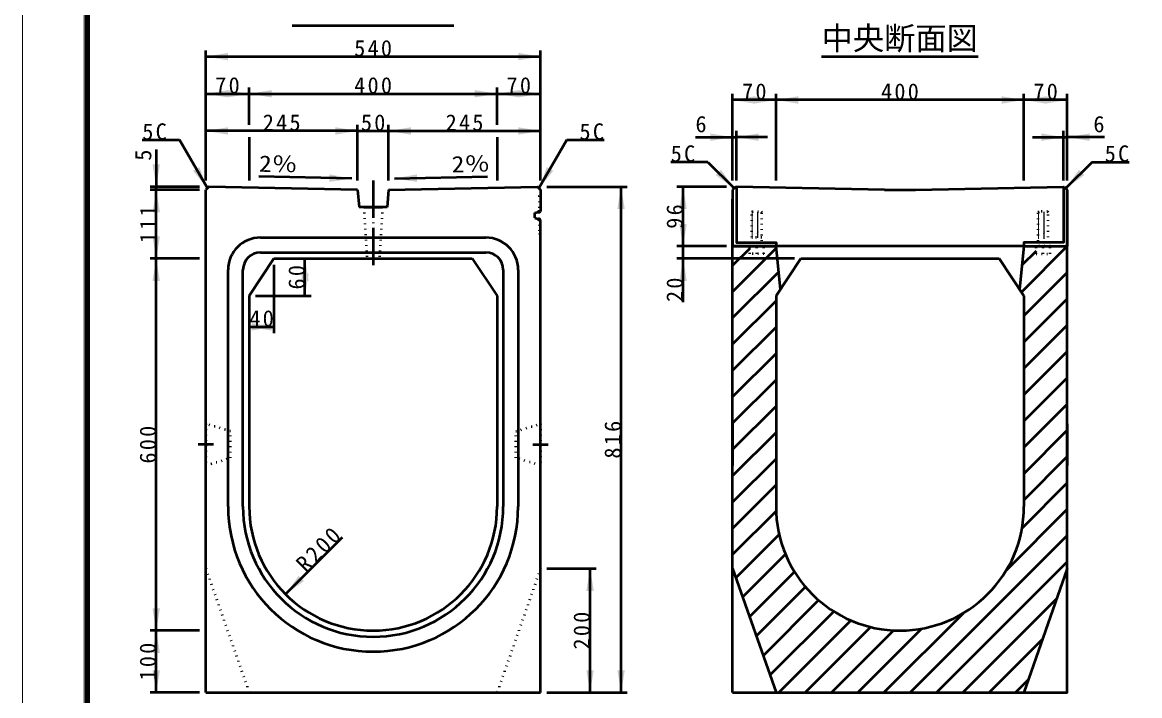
# Model space of a CAD drawing. Units: millimetres, scale not verified. Extents: x -2102 to 2102, y -1485 to 1485.
# Drawn here: x -2102 to -300, y -626 to 460 of the extents above; entities that cross this region are included whole.
import ezdxf
from ezdxf.enums import TextEntityAlignment as Align

# ---------------------------------------------------------------- set-up
doc = ezdxf.new("R2010")
doc.units = ezdxf.units.MM
doc.header["$LTSCALE"] = 5
doc.header["$PDMODE"] = 32
doc.header["$PDSIZE"] = 2.5
doc.linetypes.add('DOTTED', pattern=[1.75, 0.25, -1.5])
doc.linetypes.add('LONG_DASHED_DOTTED', pattern=[15.25, 12, -1.5, 0.25, -1.5])
doc.layers.add('0-0_V-nasSTD', color=7, linetype='Continuous', lineweight=35)
doc.layers.add('0-1_0', color=7, linetype='Continuous', lineweight=50)
doc.styles.add('ＭＳ ゴシック', font='')
doc.styles.get('ＭＳ ゴシック').set_extended_font_data('MS Gothic')

msp = doc.modelspace()

# ---------------------------------------------------------------- linework, layer by layer
at = {"layer": '0-0_V-nasSTD', "lineweight": 100}
msp.add_line((-1997.5, 1380), (-1997.5, -1380), dxfattribs=at)
at = {"layer": '0-0_V-nasSTD', "lineweight": 50}
for p, q in [((-1736.5, 274.655), (-1736.5, 204.655)), ((-1336.5, 274.655), (-1336.5, 204.655)), ((-951.5, 194.655), (-956.5, 189.655)), ((-951.5, 194.655), (-950.5, 194.655)), ((-422.5, 194.655), (-421.5, 194.655)), ((-421.5, 194.655), (-416.5, 189.655)), ((-416.5, 98.655), (-416.5, 189.655)), ((-879.329, 29.41), (-886.5, 98.655)), ((-486.5, 98.655), (-493.671, 29.41))]:
    msp.add_line(p, q, dxfattribs=at)
at = {"layer": '0-0_V-nasSTD', "linetype": 'DOTTED', "lineweight": 50}
for p, q in [((-924.5, 154.655), (-925.5, 153.655)), ((-925.5, 104.655), (-925.5, 153.655)), ((-925.5, 152.934), (-909.5, 152.375)), ((-925.5, 150.934), (-909.5, 150.375)), ((-925.5, 148.934), (-909.5, 148.375)), ((-925.5, 146.934), (-909.5, 146.375)), ((-925.5, 144.934), (-909.5, 144.375)), ((-924.5, 154.655), (-910.5, 154.655)), ((-910.5, 154.655), (-909.5, 153.655)), ((-909.5, 98.655), (-909.5, 153.655)), ((-462.5, 154.655), (-463.5, 153.655)), ((-463.5, 98.655), (-463.5, 153.655)), ((-463.5, 152.934), (-447.5, 152.375)), ((-463.5, 150.934), (-447.5, 150.375)), ((-463.5, 148.934), (-447.5, 148.375)), ((-463.5, 146.934), (-447.5, 146.375)), ((-463.5, 144.934), (-447.5, 144.375)), ((-448.5, 154.655), (-462.5, 154.655)), ((-448.5, 154.655), (-447.5, 153.655)), ((-447.5, 104.655), (-447.5, 153.655)), ((-925.5, 142.934), (-909.5, 142.375)), ((-925.5, 140.934), (-909.5, 140.375)), ((-925.5, 138.934), (-909.5, 138.375)), ((-925.5, 136.934), (-909.5, 136.375)), ((-925.5, 134.934), (-909.5, 134.375)), ((-925.5, 132.934), (-909.5, 132.375)), ((-925.5, 130.934), (-909.5, 130.375)), ((-925.5, 128.934), (-909.5, 128.375)), ((-925.5, 126.934), (-909.5, 126.375)), ((-463.5, 142.934), (-447.5, 142.375)), ((-463.5, 140.934), (-447.5, 140.375)), ((-463.5, 138.934), (-447.5, 138.375)), ((-463.5, 136.934), (-447.5, 136.375)), ((-463.5, 134.934), (-447.5, 134.375)), ((-463.5, 132.934), (-447.5, 132.375)), ((-463.5, 130.934), (-447.5, 130.375)), ((-463.5, 128.934), (-447.5, 128.375)), ((-463.5, 126.934), (-447.5, 126.375)), ((-925.5, 124.934), (-909.5, 124.375)), ((-925.5, 122.934), (-909.5, 122.375)), ((-925.5, 120.934), (-909.5, 120.375)), ((-925.5, 118.934), (-909.5, 118.375)), ((-925.5, 116.934), (-909.5, 116.375)), ((-925.5, 114.934), (-909.5, 114.375)), ((-925.5, 112.934), (-917.5, 112.655)), ((-909.5, 112.655), (-925.5, 112.655)), ((-463.5, 124.934), (-447.5, 124.375)), ((-463.5, 122.934), (-447.5, 122.375)), ((-463.5, 120.934), (-447.5, 120.375)), ((-463.5, 118.934), (-447.5, 118.375)), ((-463.5, 116.934), (-447.5, 116.375)), ((-463.5, 114.934), (-447.5, 114.375)), ((-463.5, 112.934), (-455.5, 112.655)), ((-463.5, 112.655), (-447.5, 112.655)), ((-925.5, 104.655), (-925.5, 98.655)), ((-917.5, 86.655), (-917.5, 98.655)), ((-909.5, 104.655), (-909.5, 98.655)), ((-906, 86.655), (-906, 98.655)), ((-467, 86.655), (-467, 98.655)), ((-463.5, 104.655), (-463.5, 98.655)), ((-455.5, 86.655), (-455.5, 98.655)), ((-447.5, 104.655), (-447.5, 98.655)), ((-906, 86.655), (-929, 86.655)), ((-467, 86.655), (-444, 86.655))]:
    msp.add_line(p, q, dxfattribs=at)
at = {"layer": '0-0_V-nasSTD', "lineweight": 18}
for points in [[(-2102.5, -1485), (-2102.5, 1485), (2102.5, 1485), (2102.5, -1485)], [(-2002.5, -1385), (-2002.5, 1385), (2002.5, 1385), (2002.5, -1385)]]:
    msp.add_lwpolyline(points, close=True, dxfattribs=at)
at = {"layer": '0-0_V-nasSTD', "linetype": 'DOTTED', "lineweight": 50}
for points in [[(-929, 86.655), (-929, 98.655), (-906, 98.655)], [(-444, 86.655), (-444, 98.655), (-467, 98.655)]]:
    msp.add_lwpolyline(points, dxfattribs=at)
at = {"layer": '0-0_V-nasSTD'}
for points in [[(-1806.5, 404.655), (-1770.5, 398.655), (-1770.5, 410.655)], [(-1302.5, 398.655), (-1302.5, 410.655), (-1266.5, 404.655)], [(-1806.5, 344.655), (-1770.5, 338.655), (-1770.5, 350.655)], [(-1772.5, 338.655), (-1772.5, 350.655), (-1736.5, 344.655)], [(-1736.5, 344.655), (-1700.5, 338.655), (-1700.5, 350.655)], [(-1372.5, 338.655), (-1372.5, 350.655), (-1336.5, 344.655)], [(-1336.5, 344.655), (-1300.5, 338.655), (-1300.5, 350.655)], [(-1302.5, 338.655), (-1302.5, 350.655), (-1266.5, 344.655)], [(-956.5, 334.655), (-920.5, 328.655), (-920.5, 340.655)], [(-922.5, 328.655), (-922.5, 340.655), (-886.5, 334.655)], [(-886.5, 334.655), (-850.5, 328.655), (-850.5, 340.655)], [(-522.5, 328.655), (-522.5, 340.655), (-486.5, 334.655)], [(-486.5, 334.655), (-450.5, 328.655), (-450.5, 340.655)], [(-452.5, 328.655), (-452.5, 340.655), (-416.5, 334.655)], [(-1806.5, 284.655), (-1770.5, 278.655), (-1770.5, 290.655)], [(-1597.5, 278.655), (-1597.5, 290.655), (-1561.5, 284.655)], [(-1511.5, 284.655), (-1475.5, 278.655), (-1475.5, 290.655)], [(-1302.5, 278.655), (-1302.5, 290.655), (-1266.5, 284.655)], [(-992.5, 268.655), (-992.5, 280.655), (-956.5, 274.655)], [(-950.5, 274.655), (-914.5, 268.655), (-914.5, 280.655)], [(-458.5, 268.655), (-458.5, 280.655), (-422.5, 274.655)], [(-416.5, 274.655), (-380.5, 268.655), (-380.5, 280.655)], [(-1892.5, 230.655), (-1886.5, 194.655), (-1880.5, 230.655)], [(-1827.196, 220.332), (-1816.804, 226.332), (-1804, 192.155)], [(-1269, 192.155), (-1256.196, 226.332), (-1245.804, 220.332)], [(-983.698, 213.368), (-975.213, 221.853), (-954, 192.155)], [(-419, 192.155), (-397.787, 221.853), (-389.302, 213.368)], [(-1607.231, 202.621), (-1606.981, 214.619), (-1571.114, 207.87)], [(-1501.886, 207.87), (-1466.019, 214.619), (-1465.769, 202.621)], [(-1892.5, 153.655), (-1886.5, 189.655), (-1880.5, 153.655)], [(-1142.5, 158.655), (-1136.5, 194.655), (-1130.5, 158.655)], [(-1042.5, 158.655), (-1036.5, 194.655), (-1030.5, 158.655)], [(-1042.5, 134.655), (-1036.5, 98.655), (-1030.5, 134.655)], [(-1892.5, 114.655), (-1886.5, 78.655), (-1880.5, 114.655)], [(-1892.5, 42.655), (-1886.5, 78.655), (-1880.5, 42.655)], [(-1652.5, 42.655), (-1646.5, 78.655), (-1640.5, 42.655)], [(-1042.5, 42.655), (-1036.5, 78.655), (-1030.5, 42.655)], [(-1652.5, 54.655), (-1646.5, 18.655), (-1640.5, 54.655)], [(-1736.5, -31.345), (-1700.5, -37.345), (-1700.5, -25.345)], [(-1732.5, -37.345), (-1732.5, -25.345), (-1696.5, -31.345)], [(-1192.5, -457.345), (-1186.5, -421.345), (-1180.5, -457.345)], [(-1677.921, -462.767), (-1656.708, -433.068), (-1648.223, -441.554)], [(-1892.5, -485.345), (-1886.5, -521.345), (-1880.5, -485.345)], [(-1892.5, -557.345), (-1886.5, -521.345), (-1880.5, -557.345)], [(-1892.5, -585.345), (-1886.5, -621.345), (-1880.5, -585.345)], [(-1192.5, -585.345), (-1186.5, -621.345), (-1180.5, -585.345)], [(-1142.5, -585.345), (-1136.5, -621.345), (-1130.5, -585.345)]]:
    msp.add_solid(points, dxfattribs=at)
at = {"layer": '0-1_0'}
for p, q in [((-1666.903, 454.655), (-1406.097, 454.655)), ((-1806.5, 204.655), (-1806.5, 414.655)), ((-1266.5, 204.655), (-1266.5, 414.655)), ((-1806.5, 404.655), (-1266.5, 404.655)), ((-812.903, 404.655), (-560.097, 404.655)), ((-1736.5, 294.655), (-1736.5, 354.655)), ((-1336.5, 294.655), (-1336.5, 354.655)), ((-956.5, 204.655), (-956.5, 344.655)), ((-886.5, 204.655), (-886.5, 344.655)), ((-486.5, 204.655), (-486.5, 344.655)), ((-416.5, 204.655), (-416.5, 344.655)), ((-1561.5, 204.655), (-1561.5, 294.655)), ((-1511.5, 204.655), (-1511.5, 294.655)), ((-1561.5, 284.655), (-1806.5, 284.655)), ((-1561.5, 284.655), (-1511.5, 284.655)), ((-1511.5, 284.655), (-1266.5, 284.655)), ((-1016.5, 274.655), (-956.5, 274.655)), ((-956.5, 274.655), (-950.5, 274.655)), ((-950.5, 204.655), (-950.5, 284.655)), ((-900.5, 274.655), (-950.5, 274.655)), ((-472.5, 274.655), (-422.5, 274.655)), ((-422.5, 204.655), (-422.5, 284.655)), ((-422.5, 274.655), (-416.5, 274.655)), ((-356.5, 274.655), (-416.5, 274.655)), ((-1909, 270.097), (-1849, 270.097)), ((-1886.5, 254.655), (-1886.5, 194.655)), ((-1849, 270.097), (-1804, 192.155)), ((-1224, 270.097), (-1269, 192.155)), ((-1224, 270.097), (-1164, 270.097)), ((-996.426, 234.581), (-1056.426, 234.581)), ((-996.426, 234.581), (-954, 192.155)), ((-376.574, 234.581), (-419, 192.155)), ((-376.574, 234.581), (-316.574, 234.581)), ((-1571.114, 207.87), (-1721.082, 210.994)), ((-1501.886, 207.87), (-1351.918, 210.994)), ((-1816.5, 194.655), (-1896.5, 194.655)), ((-1816.5, 189.655), (-1896.5, 189.655)), ((-1886.5, 189.655), (-1886.5, 194.655)), ((-1886.5, 78.655), (-1886.5, 189.655)), ((-1806.5, -621.345), (-1806.5, 189.655)), ((-1561.5, 189.655), (-1559, 161.655)), ((-1511.5, 189.655), (-1514, 161.655)), ((-1266.5, 189.655), (-1266.5, 154.67)), ((-1256.5, 194.655), (-1126.5, 194.655)), ((-1136.5, -621.345), (-1136.5, 194.655)), ((-966.5, 194.655), (-1046.5, 194.655)), ((-1036.5, 98.655), (-1036.5, 194.655)), ((-956.5, 189.655), (-956.5, 98.655)), ((-711.5, 189.655), (-950.5, 194.655)), ((-416.5, 189.155), (-416.5, 98.655)), ((-956.5, 98.655), (-956.5, 174.655)), ((-1514, 161.655), (-1559, 161.655)), ((-1551.5, 161.655), (-1521.5, 161.655)), ((-1275.5, 152.655), (-1266.5, 154.67)), ((-1275.5, 144.655), (-1275.5, 152.655)), ((-1275.5, 144.655), (-1266.5, 141.296)), ((-1266.5, -621.345), (-1266.5, 141.296)), ((-1718.5, 112.655), (-1354.5, 112.655)), ((-966.5, 98.655), (-1046.5, 98.655)), ((-1036.5, 78.655), (-1036.5, 98.655)), ((-956.5, -621.345), (-956.5, 98.655)), ((-956.5, 98.655), (-886.5, 98.655)), ((-886.193, 95.689), (-956.5, 25.382)), ((-929, 95.308), (-956.5, 67.808)), ((-486.5, 98.655), (-886.5, 98.655)), ((-416.537, 98.655), (-490.515, 24.677)), ((-467, 90.618), (-489.681, 67.937)), ((-486.5, 98.655), (-416.5, 98.655)), ((-1816.5, 78.655), (-1896.5, 78.655)), ((-1696.5, 78.655), (-1736.5, 18.655)), ((-1718.5, 88.655), (-1354.5, 88.655)), ((-1696.5, 78.655), (-1376.5, 78.655)), ((-1646.5, 18.655), (-1646.5, 78.655)), ((-1549, 78.655), (-1524, 78.655)), ((-1376.5, 78.655), (-1336.5, 18.655)), ((-856.5, 78.655), (-1046.5, 78.655)), ((-1036.5, 8.655), (-1036.5, 78.655)), ((-846.5, 78.655), (-886.5, 18.655)), ((-846.5, 78.655), (-526.5, 78.655)), ((-526.5, 78.655), (-486.5, 18.655)), ((-1770.5, 28.655), (-1770.5, 60.655)), ((-1746.5, 28.655), (-1746.5, 60.655)), ((-1696.5, 68.655), (-1696.5, -41.345)), ((-1326.5, 60.655), (-1326.5, 28.655)), ((-1302.5, 60.655), (-1302.5, 28.655)), ((-882.212, 57.244), (-956.5, -17.045)), ((-486.5, -13.735), (-416.5, 56.265)), ((-1770.5, -321.345), (-1770.5, 28.655)), ((-1746.5, -321.345), (-1746.5, 28.655)), ((-1736.5, 18.655), (-1736.5, -321.345)), ((-1726.5, 18.655), (-1636.5, 18.655)), ((-1336.5, 18.655), (-1336.5, -321.345)), ((-1326.5, 28.655), (-1326.5, -321.345)), ((-1302.5, 28.655), (-1302.5, -321.345)), ((-886.5, 18.655), (-886.5, -321.345)), ((-486.5, 18.655), (-486.5, -321.345)), ((-886.5, 10.529), (-956.5, -59.471)), ((-486.5, -56.161), (-416.5, 13.839)), ((-1736.5, -31.345), (-1696.5, -31.345)), ((-886.5, -31.897), (-956.5, -101.897)), ((-486.5, -98.588), (-416.5, -28.588)), ((-486.5, -141.014), (-416.5, -71.014)), ((-886.5, -74.324), (-956.5, -144.324)), ((-886.5, -116.75), (-956.5, -186.75)), ((-486.5, -183.441), (-416.5, -113.441)), ((-886.5, -159.177), (-956.5, -229.177)), ((-486.5, -225.867), (-416.5, -155.867)), ((-956.5, -187.845), (-956.5, -254.845)), ((-486.5, -268.294), (-416.5, -198.294)), ((-416.5, -187.845), (-416.5, -254.845)), ((-886.5, -201.603), (-956.5, -271.603)), ((-886.5, -244.029), (-956.5, -314.029)), ((-486.5, -310.72), (-416.5, -240.72)), ((-886.5, -286.456), (-956.5, -356.456)), ((-489.562, -356.208), (-416.5, -283.146)), ((-886.363, -328.745), (-956.5, -398.882)), ((-514.748, -423.82), (-416.5, -325.573)), ((-1677.921, -462.767), (-1585.997, -370.843)), ((-881.403, -366.211), (-951.324, -436.133)), ((-669.846, -621.345), (-416.5, -367.999)), ((-940.325, -467.56), (-871.091, -398.326)), ((-627.42, -621.345), (-416.5, -410.426)), ((-1256.5, -421.345), (-1176.5, -421.345)), ((-1186.5, -621.345), (-1186.5, -421.345)), ((-956.5, -421.345), (-886.5, -621.345)), ((-929.325, -498.987), (-856.707, -426.368)), ((-416.5, -421.345), (-486.5, -621.345)), ((-918.326, -530.414), (-838.842, -450.929)), ((-907.327, -561.841), (-817.745, -472.259)), ((-584.993, -621.345), (-433.465, -469.817)), ((-896.327, -593.268), (-793.424, -490.364)), ((-712.273, -621.345), (-584.025, -493.098)), ((-1816.5, -521.345), (-1896.5, -521.345)), ((-881.978, -621.345), (-765.65, -505.017)), ((-839.552, -621.345), (-733.863, -515.656)), ((-797.125, -621.345), (-696.857, -521.077)), ((-754.699, -621.345), (-651.637, -518.283)), ((-542.567, -621.345), (-456.31, -535.088)), ((-500.141, -621.345), (-479.155, -600.36)), ((-1816.5, -621.345), (-1896.5, -621.345)), ((-1806.5, -621.345), (-1266.5, -621.345)), ((-1256.5, -621.345), (-1126.5, -621.345))]:
    msp.add_line(p, q, dxfattribs=at)
at = {"layer": '0-1_0', "linetype": 'LONG_DASHED_DOTTED'}
for p, q in [((-1536.5, 204.655), (-1536.5, 63.655)), ((-1794, -221.345), (-1819, -221.345)), ((-1279, -221.345), (-1254, -221.345))]:
    msp.add_line(p, q, dxfattribs=at)
at = {"layer": '0-1_0', "linetype": 'DOTTED'}
for p, q in [((-1268.8, 179.655), (-1266.5, 181.955)), ((-1268.8, 179.655), (-1268.8, 154.155)), ((-1551.5, 161.655), (-1546.5, 78.655)), ((-1521.5, 161.655), (-1526.5, 78.655)), ((-1306.5, -199.845), (-1266.5, -187.845)), ((-1266.5, -187.845), (-1266.5, -254.845)), ((-1306.5, -242.845), (-1306.5, -199.845)), ((-1266.5, -254.845), (-1306.5, -242.845)), ((-1806.5, -421.345), (-1736.5, -621.345)), ((-1266.5, -421.345), (-1336.5, -621.345))]:
    msp.add_line(p, q, dxfattribs=at)
at = {"layer": '0-1_0'}
for points in [[(-1806.5, 344.655), (-1736.5, 344.655), (-1336.5, 344.655), (-1266.5, 344.655)], [(-416.5, 334.655), (-486.5, 334.655), (-886.5, 334.655), (-956.5, 334.655)], [(-1561.5, 189.655), (-1801.5, 194.655), (-1806.5, 189.655)], [(-1511.5, 189.655), (-1271.5, 194.655), (-1266.5, 189.655)], [(-950.5, 194.655), (-950.5, 104.655), (-886.5, 104.655), (-886.5, 98.655), (-956.5, 98.655), (-956.5, 174.655)], [(-711.5, 189.655), (-661.5, 189.655), (-422.5, 194.655)], [(-422.5, 194.655), (-422.5, 104.655), (-486.5, 104.655), (-486.5, 98.655), (-416.5, 98.655)], [(-956.5, -621.345), (-416.5, -621.345), (-416.5, 98.655)], [(-1886.5, -621.345), (-1886.5, -521.345), (-1886.5, 78.655)]]:
    msp.add_lwpolyline(points, dxfattribs=at)
at = {"layer": '0-1_0', "linetype": 'DOTTED'}
msp.add_lwpolyline([(-1268.8, 142.155), (-1268.8, 119.655), (-1266.5, 117.355)], dxfattribs=at)
msp.add_lwpolyline([(-1766.5, -199.845), (-1806.5, -187.845), (-1806.5, -254.845), (-1766.5, -242.845)], close=True, dxfattribs=at)
at = {"layer": '0-1_0'}
for centre, radius, start, end in [((-1718.5, 60.655), 52, 90, 180), ((-1354.5, 60.655), 52, 0, 90), ((-1718.5, 60.655), 28, 90, 180), ((-1354.5, 60.655), 28, 0, 90), ((-1536.5, -321.345), 234, 180, 270), ((-1536.5, -321.345), 210, 180, 270), ((-1536.5, -321.345), 200, 180, 270), ((-1536.5, -321.345), 200, 270, 0), ((-1536.5, -321.345), 210, 270, 0), ((-1536.5, -321.345), 234, 270, 0), ((-686.5, -321.345), 200, 180, 270), ((-686.5, -321.345), 200, 180, 270), ((-686.5, -321.345), 200, 270, 0), ((-686.5, -321.345), 200, 270, 0)]:
    msp.add_arc(centre, radius, start, end, dxfattribs=at)
for p in [(-1268.8, 154.155), (-1268.8, 142.155)]:
    msp.add_point(p, dxfattribs=at)

# ---------------------------------------------------------------- texts
at = {"layer": '0-0_V-nasSTD', "style": 'ＭＳ ゴシック'}
for s, height, p in [('中央断面図', 36.95, (-812.903, 404.655)), ('6', 26.39, (-1016.5, 274.655)), ('6', 26.39, (-374.5, 274.655))]:
    msp.add_text(s, height=height, dxfattribs=at).set_placement(p, align=Align.BOTTOM_LEFT)
msp.add_text('5', height=26.39, rotation=90, dxfattribs=at).set_placement((-1886.5, 236.655), align=Align.BOTTOM_LEFT)
at = {"layer": '0-0_V-nasSTD', "style": 'ＭＳ ゴシック', "width": 1.15}
for rotation, p in [(358.807, (-1721.082, 210.994)), (1.193, (-1409.506, 209.795))]:
    msp.add_text('2％', height=26.39, rotation=rotation, dxfattribs=at).set_placement(p, align=Align.BOTTOM_LEFT)
at = {"layer": '0-0_V-nasSTD', "char_height": 26.39, "attachment_point": 7, "style": 'ＭＳ ゴシック'}
for s, insert in [('\\T1.2;540', (-1567.1, 404.655)), ('\\T1.2;70', (-1791.3, 344.655)), ('\\T1.2;400', (-1567.1, 344.655)), ('\\T1.2;70', (-1321.3, 344.655)), ('\\T1.2;70', (-941.3, 334.655)), ('\\T1.2;400', (-717.1, 334.655)), ('\\T1.2;70', (-471.3, 334.655)), ('\\T1.2;245', (-1714.6, 284.655)), ('\\T1.2;50', (-1556.3, 284.655)), ('\\T1.2;245', (-1419.6, 284.655)), ('\\T1.2;5C', (-1909, 270.097)), ('\\T1.2;5C', (-1203.6, 270.097)), ('\\T1.2;5C', (-1056.426, 234.581)), ('\\T1.2;5C', (-356.174, 234.581)), ('\\T1.2;40', (-1736.3, -31.345))]:
    msp.add_mtext(s, dxfattribs=dict(at, insert=insert))
for s, insert, rotation in [('\\T1.2;111', (-1886.5, 103.555), 90), ('\\T1.2;96', (-1036.5, 126.855), 90), ('\\T1.2;60', (-1646.5, 28.855), 90), ('\\T1.2;20', (-1036.5, 8.655), 90), ('\\T1.2;600', (-1886.5, -251.945), 90), ('\\T1.2;816', (-1136.5, -243.945), 90), ('\\T1.2;R200', (-1644.546, -429.391), 45), ('\\T1.2;200', (-1186.5, -551.945), 90), ('\\T1.2;100', (-1886.5, -601.945), 90)]:
    msp.add_mtext(s, dxfattribs=dict(at, insert=insert, rotation=rotation))

doc.saveas('drawing.dxf')
